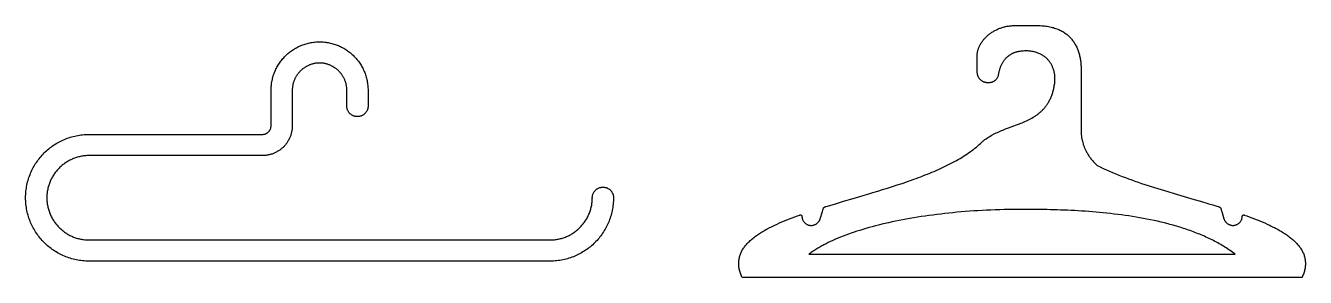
# Model space of a CAD drawing. Extents: x 27 to 2943, y 104 to 2866.
# Drawn here: x 1513 to 2416, y 126 to 304 of the extents above; entities that cross this region are included whole.
import ezdxf

# ---------------------------------------------------------------- set-up
doc = ezdxf.new("R2010")
doc.units = 0
doc.layers.add('IMPORT_-_HANGER_PACK_EPS', color=18, linetype='CONTINUOUS')

msp = doc.modelspace()

# ---------------------------------------------------------------- linework, layer by layer
at = {"layer": 'IMPORT_-_HANGER_PACK_EPS'}
for points in [[(2210.48, 303.69), (2226.64, 303.69), (2227.7, 303.68), (2228.74, 303.65), (2229.76, 303.6), (2230.76, 303.53), (2231.74, 303.43), (2232.7, 303.32), (2233.63, 303.19), (2234.55, 303.04), (2235.44, 302.86), (2236.32, 302.67), (2237.17, 302.47), (2238.01, 302.24), (2238.82, 302), (2239.61, 301.73), (2240.39, 301.46), (2241.14, 301.16), (2241.88, 300.85), (2242.59, 300.52), (2243.29, 300.17), (2243.97, 299.81), (2244.63, 299.44), (2245.27, 299.05), (2245.89, 298.64), (2246.5, 298.22), (2247.08, 297.78), (2247.65, 297.34), (2248.2, 296.87), (2248.74, 296.4), (2249.25, 295.91), (2249.75, 295.4), (2250.23, 294.89), (2250.69, 294.36), (2251.14, 293.82), (2251.57, 293.27), (2251.99, 292.71), (2252.39, 292.14), (2252.77, 291.55), (2253.13, 290.96), (2253.48, 290.35), (2253.82, 289.74), (2254.14, 289.12), (2254.44, 288.48), (2254.73, 287.84), (2255, 287.19), (2255.26, 286.53), (2255.5, 285.86), (2255.73, 285.18), (2255.95, 284.5), (2256.15, 283.81), (2256.33, 283.11), (2256.51, 282.41), (2256.66, 281.7), (2256.81, 280.98), (2256.94, 280.26), (2257.06, 279.53), (2257.16, 278.8), (2257.26, 278.06), (2257.34, 277.32), (2257.4, 276.57), (2257.46, 275.82), (2257.5, 275.06), (2257.53, 274.3), (2257.55, 273.54), (2257.55, 272.78), (2257.55, 230.74), (2257.55, 230.2), (2257.54, 229.45), (2257.55, 228.99), (2257.57, 228.49), (2257.59, 227.94), (2257.63, 227.34), (2257.68, 226.71), (2257.75, 226.03), (2257.85, 225.31), (2257.96, 224.56), (2258.1, 223.78), (2258.27, 222.96), (2258.47, 222.11), (2258.7, 221.23), (2258.97, 220.33), (2259.11, 219.87), (2259.27, 219.4), (2259.44, 218.93), (2259.62, 218.45), (2259.8, 217.97), (2260, 217.48), (2260.21, 216.99), (2260.44, 216.49), (2260.67, 215.99), (2260.92, 215.49), (2261.17, 214.98), (2261.45, 214.47), (2261.73, 213.96), (2262.03, 213.44), (2262.34, 212.92), (2262.67, 212.4), (2263.01, 211.88), (2263.36, 211.35), (2263.73, 210.83), (2264.12, 210.3), (2264.52, 209.77), (2264.93, 209.24), (2265.37, 208.71), (2265.81, 208.18), (2266.28, 207.66), (2266.76, 207.13), (2267.27, 206.6), (2267.78, 206.07), (2268.32, 205.54), (2268.88, 205.02), (2271.04, 203.97), (2273.22, 202.95), (2275.41, 201.96), (2277.61, 200.99), (2279.83, 200.04), (2282.05, 199.11), (2284.29, 198.2), (2286.54, 197.32), (2288.79, 196.45), (2291.06, 195.6), (2293.33, 194.77), (2295.61, 193.96), (2297.9, 193.16), (2300.19, 192.38), (2302.49, 191.61), (2304.8, 190.85), (2307.1, 190.1), (2309.42, 189.37), (2311.73, 188.64), (2314.05, 187.93), (2318.7, 186.52), (2323.34, 185.14), (2332.63, 182.42), (2337.26, 181.07), (2341.88, 179.72), (2347.65, 178.01), (2350.5, 177.15), (2353.32, 176.3), (2354.32, 175.99), (2354.71, 175.85), (2355.05, 175.73), (2355.32, 175.6), (2355.55, 175.47), (2355.65, 175.39), (2355.74, 175.32), (2355.82, 175.24), (2355.89, 175.16), (2355.96, 175.07), (2356.02, 174.97), (2356.13, 174.76), (2356.23, 174.51), (2356.33, 174.21), (2356.53, 173.48), (2356.66, 173.02), (2356.81, 172.5), (2358.33, 167.45), (2358.44, 167.12), (2358.56, 166.8), (2358.7, 166.5), (2358.85, 166.2), (2359.01, 165.92), (2359.19, 165.64), (2359.38, 165.37), (2359.58, 165.12), (2359.8, 164.87), (2360.02, 164.64), (2360.26, 164.42), (2360.5, 164.21), (2360.75, 164.02), (2361.02, 163.83), (2361.29, 163.66), (2361.56, 163.5), (2361.85, 163.36), (2362.14, 163.23), (2362.44, 163.11), (2362.75, 163.01), (2363.05, 162.92), (2363.37, 162.84), (2363.69, 162.79), (2364.01, 162.74), (2364.33, 162.71), (2364.66, 162.7), (2364.98, 162.71), (2365.31, 162.73), (2365.64, 162.77), (2365.98, 162.82), (2366.31, 162.89), (2366.64, 162.98), (2367.01, 163.11), (2367.37, 163.25), (2367.73, 163.42), (2368.06, 163.6), (2368.39, 163.81), (2368.7, 164.02), (2368.99, 164.26), (2369.27, 164.51), (2369.54, 164.77), (2369.79, 165.05), (2370.02, 165.34), (2370.24, 165.65), (2370.43, 165.96), (2370.62, 166.29), (2370.78, 166.62), (2370.92, 166.96), (2370.98, 167.13), (2371.03, 167.3), (2371.11, 167.63), (2371.17, 167.96), (2371.21, 168.29), (2371.25, 168.61), (2371.29, 168.92), (2371.35, 169.21), (2371.39, 169.36), (2371.43, 169.5), (2371.47, 169.58), (2371.52, 169.67), (2371.57, 169.74), (2371.63, 169.81), (2371.69, 169.88), (2371.76, 169.93), (2371.84, 169.98), (2371.92, 170.02), (2372, 170.06), (2372.09, 170.08), (2372.18, 170.1), (2372.27, 170.11), (2372.36, 170.11), (2372.45, 170.1), (2372.54, 170.09), (2372.63, 170.06), (2372.69, 170.04), (2372.69, 170.04), (2374.44, 169.42), (2376.17, 168.79), (2378.1, 168.08), (2380, 167.35), (2381.85, 166.63), (2383.66, 165.89), (2385.43, 165.15), (2387.16, 164.4), (2388.83, 163.65), (2390.46, 162.89), (2391.37, 162.45), (2392.27, 162.01), (2393.15, 161.56), (2394.02, 161.11), (2394.88, 160.66), (2395.72, 160.21), (2396.55, 159.75), (2397.37, 159.29), (2398.17, 158.83), (2398.96, 158.36), (2399.73, 157.89), (2400.49, 157.42), (2401.23, 156.94), (2401.96, 156.46), (2402.67, 155.98), (2403.37, 155.49), (2404.04, 155), (2404.71, 154.5), (2405.35, 154), (2405.98, 153.5), (2406.59, 152.99), (2407.19, 152.47), (2407.77, 151.96), (2408.33, 151.44), (2408.87, 150.91), (2409.39, 150.38), (2409.9, 149.84), (2410.38, 149.3), (2410.85, 148.76), (2411.3, 148.21), (2411.73, 147.65), (2412.14, 147.09), (2412.52, 146.53), (2412.89, 145.95), (2413.24, 145.38), (2413.57, 144.8), (2413.88, 144.21), (2414.17, 143.62), (2414.43, 143.02), (2414.68, 142.42), (2414.9, 141.81), (2415.1, 141.19), (2415.28, 140.57), (2415.43, 139.94), (2415.57, 139.31), (2415.68, 138.67), (2415.77, 138.02), (2415.83, 137.37), (2415.87, 136.71), (2415.89, 136.05), (2415.88, 135.38), (2415.85, 134.7), (2415.8, 134.01), (2415.72, 133.32), (2415.61, 132.62), (2415.48, 131.92), (2415.33, 131.2), (2415.15, 130.48), (2414.94, 129.76), (2414.71, 129.02), (2414.45, 128.28), (2414.17, 127.53), (2413.85, 126.78), (2413.52, 126.01), (2215.89, 126.01), (2018.27, 126.01), (2017.93, 126.78), (2017.61, 127.53), (2017.33, 128.28), (2017.07, 129.02), (2016.84, 129.76), (2016.63, 130.48), (2016.45, 131.2), (2016.3, 131.92), (2016.17, 132.62), (2016.06, 133.32), (2015.98, 134.01), (2015.93, 134.7), (2015.9, 135.38), (2015.89, 136.05), (2015.91, 136.71), (2015.95, 137.37), (2016.01, 138.02), (2016.1, 138.67), (2016.21, 139.31), (2016.35, 139.94), (2016.5, 140.57), (2016.68, 141.19), (2016.88, 141.81), (2017.1, 142.42), (2017.35, 143.02), (2017.61, 143.62), (2017.9, 144.21), (2018.21, 144.8), (2018.54, 145.38), (2018.89, 145.95), (2019.26, 146.53), (2019.65, 147.09), (2020.05, 147.65), (2020.48, 148.21), (2020.93, 148.76), (2021.4, 149.3), (2021.88, 149.84), (2022.39, 150.38), (2022.91, 150.91), (2023.45, 151.44), (2024.01, 151.96), (2024.59, 152.47), (2025.19, 152.99), (2025.8, 153.5), (2026.43, 154), (2027.07, 154.5), (2027.74, 155), (2028.42, 155.49), (2029.11, 155.98), (2029.82, 156.46), (2030.55, 156.94), (2031.29, 157.42), (2032.05, 157.89), (2032.82, 158.36), (2033.61, 158.83), (2034.41, 159.29), (2035.23, 159.75), (2036.06, 160.21), (2036.9, 160.66), (2037.76, 161.11), (2038.63, 161.56), (2039.51, 162.01), (2040.41, 162.45), (2041.32, 162.89), (2042.95, 163.65), (2044.63, 164.4), (2046.35, 165.15), (2048.12, 165.89), (2049.93, 166.63), (2051.78, 167.35), (2053.68, 168.08), (2055.61, 168.79), (2057.34, 169.42), (2059.09, 170.04), (2059.09, 170.04), (2059.15, 170.06), (2059.24, 170.09), (2059.33, 170.1), (2059.42, 170.11), (2059.52, 170.11), (2059.61, 170.1), (2059.69, 170.08), (2059.78, 170.06), (2059.86, 170.02), (2059.94, 169.98), (2060.02, 169.93), (2060.09, 169.88), (2060.15, 169.81), (2060.21, 169.74), (2060.27, 169.67), (2060.31, 169.58), (2060.35, 169.5), (2060.39, 169.36), (2060.43, 169.21), (2060.49, 168.92), (2060.57, 168.29), (2060.61, 167.96), (2060.67, 167.63), (2060.75, 167.3), (2060.8, 167.13), (2060.86, 166.96), (2061, 166.62), (2061.17, 166.29), (2061.35, 165.96), (2061.55, 165.65), (2061.76, 165.34), (2061.99, 165.05), (2062.24, 164.77), (2062.51, 164.51), (2062.79, 164.26), (2063.08, 164.02), (2063.39, 163.81), (2063.72, 163.6), (2064.05, 163.42), (2064.41, 163.25), (2064.77, 163.11), (2065.15, 162.98), (2065.47, 162.89), (2065.81, 162.82), (2066.14, 162.77), (2066.47, 162.73), (2066.8, 162.71), (2067.12, 162.7), (2067.45, 162.71), (2067.77, 162.74), (2068.1, 162.79), (2068.41, 162.84), (2068.73, 162.92), (2069.04, 163.01), (2069.34, 163.11), (2069.64, 163.23), (2069.93, 163.36), (2070.22, 163.5), (2070.49, 163.66), (2070.77, 163.83), (2071.03, 164.02), (2071.28, 164.21), (2071.53, 164.42), (2071.76, 164.64), (2071.98, 164.87), (2072.2, 165.12), (2072.4, 165.37), (2072.59, 165.64), (2072.77, 165.92), (2072.93, 166.2), (2073.08, 166.5), (2073.22, 166.8), (2073.34, 167.12), (2073.45, 167.45), (2074.97, 172.5), (2075.25, 173.48), (2075.45, 174.21), (2075.55, 174.51), (2075.65, 174.76), (2075.76, 174.97), (2075.82, 175.07), (2075.89, 175.16), (2075.96, 175.24), (2076.04, 175.32), (2076.13, 175.39), (2076.23, 175.47), (2076.46, 175.6), (2076.74, 175.73), (2077.07, 175.85), (2077.46, 175.99), (2078.46, 176.3), (2084.13, 178.01), (2089.91, 179.72), (2096.73, 181.72), (2103.62, 183.76), (2107.08, 184.79), (2110.55, 185.83), (2114.01, 186.88), (2117.47, 187.94), (2120.91, 189.02), (2124.35, 190.11), (2127.76, 191.22), (2131.15, 192.35), (2134.5, 193.5), (2136.17, 194.08), (2137.83, 194.67), (2139.48, 195.26), (2141.11, 195.85), (2142.74, 196.46), (2144.36, 197.07), (2145.96, 197.68), (2147.55, 198.3), (2149.13, 198.93), (2150.69, 199.56), (2152.24, 200.2), (2153.78, 200.85), (2155.3, 201.51), (2156.8, 202.17), (2158.29, 202.84), (2159.76, 203.51), (2161.21, 204.2), (2162.64, 204.89), (2164.06, 205.59), (2165.45, 206.29), (2166.83, 207.01), (2168.18, 207.73), (2169.51, 208.47), (2170.82, 209.21), (2172.11, 209.96), (2173.37, 210.72), (2174.62, 211.49), (2175.83, 212.26), (2177.02, 213.05), (2178.19, 213.85), (2179.33, 214.65), (2180.45, 215.47), (2181.53, 216.3), (2182.59, 217.13), (2183.62, 217.98), (2184.62, 218.84), (2185.6, 219.71), (2186.54, 220.59), (2186.92, 220.95), (2187.3, 221.3), (2187.69, 221.64), (2188.09, 221.98), (2188.49, 222.31), (2188.89, 222.63), (2189.71, 223.26), (2190.54, 223.86), (2191.39, 224.44), (2192.25, 225), (2193.12, 225.53), (2194.01, 226.05), (2194.9, 226.55), (2195.81, 227.02), (2196.73, 227.49), (2197.65, 227.93), (2198.59, 228.37), (2199.53, 228.79), (2200.48, 229.2), (2201.43, 229.59), (2202.39, 229.98), (2204.32, 230.74), (2206.26, 231.47), (2208.2, 232.19), (2210.15, 232.91), (2212.08, 233.63), (2214, 234.36), (2214.95, 234.74), (2215.89, 235.13), (2216.92, 235.56), (2217.94, 236.01), (2218.95, 236.47), (2219.95, 236.94), (2220.94, 237.43), (2221.91, 237.94), (2222.87, 238.47), (2223.81, 239.02), (2224.74, 239.6), (2225.2, 239.9), (2225.65, 240.2), (2226.09, 240.51), (2226.54, 240.82), (2226.97, 241.15), (2227.4, 241.48), (2227.83, 241.82), (2228.25, 242.16), (2228.67, 242.52), (2229.08, 242.88), (2229.48, 243.25), (2229.88, 243.63), (2230.27, 244.01), (2230.65, 244.41), (2231.03, 244.81), (2231.41, 245.23), (2231.77, 245.65), (2232.13, 246.08), (2232.48, 246.53), (2232.83, 246.98), (2233.17, 247.44), (2233.5, 247.91), (2233.82, 248.4), (2234.14, 248.89), (2234.45, 249.4), (2234.75, 249.91), (2235.04, 250.44), (2235.32, 250.98), (2235.6, 251.53), (2235.87, 252.1), (2236.13, 252.67), (2236.38, 253.26), (2236.62, 253.86), (2236.85, 254.48), (2237.08, 255.1), (2237.29, 255.74), (2237.5, 256.39), (2237.7, 257.06), (2237.88, 257.74), (2238.06, 258.44), (2238.23, 259.14), (2238.39, 259.87), (2238.53, 260.6), (2238.67, 261.36), (2238.8, 262.12), (2238.91, 262.91), (2238.97, 263.36), (2239.02, 263.83), (2239.06, 264.29), (2239.1, 264.76), (2239.12, 265.24), (2239.13, 265.72), (2239.13, 266.2), (2239.12, 266.68), (2239.1, 267.16), (2239.07, 267.65), (2239.03, 268.14), (2238.98, 268.63), (2238.92, 269.12), (2238.84, 269.61), (2238.76, 270.09), (2238.66, 270.58), (2238.55, 271.07), (2238.44, 271.56), (2238.31, 272.04), (2238.16, 272.52), (2238.01, 273), (2237.85, 273.48), (2237.67, 273.95), (2237.48, 274.42), (2237.27, 274.89), (2237.06, 275.35), (2236.83, 275.81), (2236.59, 276.26), (2236.34, 276.7), (2236.07, 277.14), (2235.79, 277.58), (2235.5, 278), (2235.19, 278.42), (2234.87, 278.84), (2234.54, 279.24), (2234.19, 279.64), (2233.83, 280.02), (2233.45, 280.4), (2233.06, 280.77), (2232.66, 281.13), (2232.24, 281.48), (2231.81, 281.82), (2231.36, 282.15), (2230.9, 282.46), (2230.42, 282.77), (2229.93, 283.06), (2229.42, 283.34), (2228.9, 283.61), (2228.36, 283.86), (2227.8, 284.1), (2227.23, 284.33), (2226.65, 284.54), (2226.04, 284.73), (2225.43, 284.92), (2224.79, 285.08), (2224.14, 285.23), (2223.47, 285.37), (2222.79, 285.49), (2222.09, 285.59), (2221.37, 285.67), (2220.64, 285.73), (2219.88, 285.78), (2219.11, 285.81), (2218.33, 285.82), (2217.5, 285.81), (2216.68, 285.77), (2215.87, 285.71), (2215.06, 285.63), (2214.26, 285.51), (2213.46, 285.37), (2213.07, 285.29), (2212.68, 285.21), (2212.29, 285.11), (2211.91, 285.01), (2211.52, 284.9), (2211.14, 284.78), (2210.77, 284.65), (2210.4, 284.52), (2210.03, 284.38), (2209.66, 284.22), (2209.3, 284.07), (2208.94, 283.9), (2208.59, 283.72), (2208.23, 283.54), (2207.89, 283.34), (2207.55, 283.14), (2207.21, 282.93), (2206.87, 282.71), (2206.55, 282.48), (2206.22, 282.24), (2205.9, 281.99), (2205.59, 281.73), (2205.28, 281.47), (2204.98, 281.19), (2204.68, 280.9), (2204.38, 280.6), (2204.1, 280.29), (2203.82, 279.97), (2203.54, 279.64), (2203.27, 279.31), (2203.01, 278.95), (2202.75, 278.59), (2202.5, 278.22), (2202.25, 277.84), (2202.02, 277.44), (2201.78, 277.04), (2201.56, 276.62), (2201.34, 276.19), (2201.13, 275.75), (2200.93, 275.3), (2200.73, 274.83), (2200.55, 274.36), (2200.36, 273.87), (2200.19, 273.37), (2200.03, 272.85), (2199.87, 272.33), (2199.72, 271.79), (2199.58, 271.24), (2199.45, 270.67), (2199.32, 270.1), (2199.21, 269.51), (2199.1, 268.9), (2199.03, 268.53), (2198.94, 268.17), (2198.83, 267.83), (2198.71, 267.49), (2198.58, 267.17), (2198.42, 266.87), (2198.26, 266.57), (2198.08, 266.29), (2197.88, 266.02), (2197.68, 265.76), (2197.46, 265.51), (2197.23, 265.28), (2196.99, 265.06), (2196.74, 264.86), (2196.48, 264.66), (2196.21, 264.48), (2195.94, 264.31), (2195.65, 264.16), (2195.36, 264.01), (2195.06, 263.88), (2194.75, 263.77), (2194.44, 263.66), (2194.13, 263.57), (2193.81, 263.49), (2193.49, 263.43), (2193.16, 263.38), (2192.83, 263.34), (2192.5, 263.31), (2192.17, 263.3), (2191.84, 263.3), (2191.5, 263.31), (2191.17, 263.34), (2190.84, 263.38), (2190.51, 263.43), (2190.18, 263.5), (2189.85, 263.57), (2189.53, 263.67), (2189.21, 263.77), (2188.9, 263.89), (2188.59, 264.02), (2188.29, 264.17), (2187.99, 264.32), (2187.7, 264.5), (2187.42, 264.68), (2187.15, 264.88), (2186.88, 265.09), (2186.63, 265.31), (2186.38, 265.55), (2186.14, 265.8), (2185.92, 266.07), (2185.7, 266.35), (2185.5, 266.64), (2185.31, 266.95), (2185.14, 267.26), (2184.98, 267.6), (2184.83, 267.94), (2184.7, 268.3), (2184.58, 268.67), (2184.48, 269.06), (2184.4, 269.46), (2184.33, 269.88), (2184.29, 270.3), (2184.26, 270.74), (2184.25, 271.2), (2184.25, 282.66), (2184.26, 283.12), (2184.28, 283.58), (2184.32, 284.04), (2184.38, 284.51), (2184.45, 284.97), (2184.54, 285.44), (2184.65, 285.9), (2184.77, 286.37), (2184.9, 286.83), (2185.05, 287.3), (2185.22, 287.76), (2185.4, 288.23), (2185.59, 288.69), (2185.8, 289.15), (2186.02, 289.61), (2186.26, 290.06), (2186.51, 290.52), (2186.78, 290.97), (2187.05, 291.42), (2187.35, 291.86), (2187.65, 292.3), (2187.97, 292.74), (2188.3, 293.18), (2188.64, 293.6), (2188.99, 294.03), (2189.36, 294.45), (2189.74, 294.86), (2190.13, 295.27), (2190.53, 295.67), (2190.94, 296.07), (2191.37, 296.45), (2191.8, 296.84), (2192.25, 297.21), (2192.71, 297.58), (2193.17, 297.94), (2193.65, 298.29), (2194.14, 298.63), (2194.64, 298.97), (2195.15, 299.29), (2195.66, 299.61), (2196.19, 299.92), (2196.73, 300.22), (2197.27, 300.5), (2197.83, 300.78), (2198.39, 301.05), (2198.96, 301.3), (2199.54, 301.55), (2200.13, 301.78), (2200.72, 302), (2201.32, 302.21), (2201.94, 302.4), (2202.55, 302.59), (2203.18, 302.76), (2203.81, 302.92), (2204.45, 303.06), (2205.1, 303.19), (2205.75, 303.31), (2206.41, 303.41), (2207.07, 303.49), (2207.74, 303.56), (2208.42, 303.62), (2209.1, 303.66), (2209.79, 303.69), (2210.48, 303.69)], [(1912.54, 182.19), (1912.55, 182.57), (1912.58, 182.95), (1912.62, 183.33), (1912.69, 183.7), (1912.77, 184.06), (1912.88, 184.42), (1912.99, 184.77), (1913.13, 185.11), (1913.28, 185.44), (1913.44, 185.76), (1913.62, 186.08), (1913.82, 186.38), (1914.03, 186.67), (1914.25, 186.96), (1914.49, 187.23), (1914.74, 187.49), (1915, 187.74), (1915.27, 187.97), (1915.55, 188.2), (1915.85, 188.41), (1916.15, 188.6), (1916.46, 188.78), (1916.79, 188.95), (1917.12, 189.1), (1917.46, 189.23), (1917.81, 189.35), (1918.16, 189.45), (1918.53, 189.53), (1918.9, 189.6), (1919.27, 189.65), (1919.65, 189.68), (1920.04, 189.69), (1920.42, 189.68), (1920.81, 189.65), (1921.18, 189.6), (1921.55, 189.53), (1921.91, 189.45), (1922.27, 189.35), (1922.62, 189.23), (1922.96, 189.1), (1923.29, 188.95), (1923.61, 188.78), (1923.93, 188.6), (1924.23, 188.41), (1924.53, 188.2), (1924.81, 187.97), (1925.08, 187.74), (1925.34, 187.49), (1925.59, 187.23), (1925.83, 186.96), (1926.05, 186.67), (1926.26, 186.38), (1926.45, 186.08), (1926.63, 185.76), (1926.8, 185.44), (1926.95, 185.11), (1927.08, 184.77), (1927.2, 184.42), (1927.3, 184.06), (1927.39, 183.7), (1927.45, 183.33), (1927.5, 182.95), (1927.53, 182.57), (1927.54, 182.19), (1927.54, 182.19), (1927.51, 182.19), (1927.49, 181.03), (1927.45, 179.89), (1927.38, 178.75), (1927.28, 177.62), (1927.15, 176.5), (1926.99, 175.38), (1926.81, 174.28), (1926.6, 173.18), (1926.36, 172.1), (1926.1, 171.02), (1925.81, 169.95), (1925.49, 168.9), (1925.15, 167.85), (1924.79, 166.82), (1924.4, 165.8), (1923.99, 164.79), (1923.55, 163.79), (1923.09, 162.81), (1922.61, 161.84), (1922.1, 160.88), (1921.57, 159.94), (1921.02, 159.01), (1920.45, 158.09), (1919.86, 157.19), (1919.25, 156.31), (1918.61, 155.44), (1917.96, 154.59), (1917.28, 153.75), (1916.59, 152.93), (1915.88, 152.13), (1915.15, 151.34), (1914.4, 150.58), (1913.63, 149.83), (1912.85, 149.1), (1912.04, 148.38), (1911.22, 147.69), (1910.39, 147.02), (1909.54, 146.36), (1908.67, 145.73), (1907.78, 145.12), (1906.88, 144.52), (1905.97, 143.95), (1905.04, 143.4), (1904.09, 142.87), (1903.14, 142.37), (1902.17, 141.89), (1901.18, 141.43), (1900.19, 140.99), (1899.18, 140.58), (1898.16, 140.19), (1897.12, 139.82), (1896.08, 139.48), (1895.02, 139.17), (1893.96, 138.88), (1892.88, 138.62), (1891.79, 138.38), (1890.7, 138.17), (1889.59, 137.98), (1888.48, 137.83), (1887.36, 137.7), (1886.23, 137.6), (1885.09, 137.53), (1883.94, 137.48), (1882.79, 137.47), (1882.79, 137.44), (1882.79, 137.44), (1557.29, 137.44), (1557.29, 137.44), (1557.29, 137.47), (1556.13, 137.48), (1554.99, 137.53), (1553.85, 137.6), (1552.72, 137.7), (1551.6, 137.83), (1550.48, 137.98), (1549.38, 138.17), (1548.28, 138.38), (1547.2, 138.62), (1546.12, 138.88), (1545.05, 139.17), (1544, 139.48), (1542.95, 139.82), (1541.92, 140.19), (1540.9, 140.58), (1539.89, 140.99), (1538.89, 141.43), (1537.91, 141.89), (1536.94, 142.37), (1535.98, 142.87), (1535.04, 143.4), (1534.11, 143.95), (1533.19, 144.52), (1532.29, 145.12), (1531.41, 145.73), (1530.54, 146.36), (1529.69, 147.02), (1528.85, 147.69), (1528.03, 148.39), (1527.23, 149.1), (1526.44, 149.83), (1525.68, 150.58), (1524.93, 151.34), (1524.2, 152.13), (1523.49, 152.93), (1522.79, 153.75), (1522.12, 154.59), (1521.46, 155.44), (1520.83, 156.31), (1520.22, 157.19), (1519.62, 158.09), (1519.05, 159.01), (1518.5, 159.94), (1517.98, 160.88), (1517.47, 161.84), (1516.99, 162.81), (1516.53, 163.79), (1516.09, 164.79), (1515.68, 165.8), (1515.29, 166.82), (1514.92, 167.85), (1514.58, 168.9), (1514.27, 169.95), (1513.98, 171.02), (1513.72, 172.1), (1513.48, 173.18), (1513.27, 174.28), (1513.08, 175.38), (1512.93, 176.5), (1512.8, 177.62), (1512.7, 178.75), (1512.63, 179.89), (1512.58, 181.03), (1512.57, 182.19), (1512.54, 182.19), (1512.54, 182.19), (1512.54, 182.19), (1512.57, 182.19), (1512.58, 183.34), (1512.63, 184.49), (1512.7, 185.63), (1512.8, 186.76), (1512.93, 187.88), (1513.08, 188.99), (1513.27, 190.1), (1513.48, 191.19), (1513.72, 192.28), (1513.98, 193.36), (1514.27, 194.42), (1514.58, 195.48), (1514.92, 196.52), (1515.29, 197.55), (1515.68, 198.58), (1516.09, 199.58), (1516.53, 200.58), (1516.99, 201.57), (1517.47, 202.54), (1517.98, 203.49), (1518.5, 204.44), (1519.05, 205.37), (1519.62, 206.28), (1520.22, 207.18), (1520.83, 208.06), (1521.46, 208.93), (1522.12, 209.79), (1522.79, 210.62), (1523.49, 211.44), (1524.2, 212.25), (1524.93, 213.03), (1525.68, 213.8), (1526.45, 214.55), (1527.23, 215.28), (1528.03, 215.99), (1528.85, 216.68), (1529.69, 217.36), (1530.54, 218.01), (1531.41, 218.64), (1532.3, 219.26), (1533.19, 219.85), (1534.11, 220.42), (1535.04, 220.97), (1535.98, 221.5), (1536.94, 222.01), (1537.91, 222.49), (1538.89, 222.95), (1539.89, 223.39), (1540.9, 223.8), (1541.92, 224.19), (1542.95, 224.55), (1544, 224.89), (1545.05, 225.21), (1546.12, 225.5), (1547.2, 225.76), (1548.28, 226), (1549.38, 226.21), (1550.48, 226.39), (1551.6, 226.55), (1552.72, 226.68), (1553.85, 226.78), (1554.99, 226.85), (1556.13, 226.89), (1557.29, 226.91), (1557.29, 226.94), (1557.29, 226.94), (1678.46, 226.94), (1679.72, 226.94), (1679.72, 226.94), (1679.72, 226.91), (1680.03, 226.92), (1680.33, 226.94), (1680.63, 226.98), (1680.92, 227.03), (1681.21, 227.1), (1681.5, 227.19), (1681.78, 227.29), (1682.06, 227.4), (1682.33, 227.52), (1682.59, 227.66), (1682.84, 227.81), (1683.09, 227.97), (1683.33, 228.14), (1683.57, 228.33), (1683.79, 228.52), (1684.01, 228.73), (1684.21, 228.94), (1684.41, 229.17), (1684.59, 229.4), (1684.76, 229.64), (1684.92, 229.89), (1685.07, 230.14), (1685.21, 230.41), (1685.34, 230.68), (1685.45, 230.95), (1685.55, 231.23), (1685.63, 231.52), (1685.7, 231.81), (1685.75, 232.1), (1685.79, 232.4), (1685.82, 232.71), (1685.83, 233.01), (1685.8, 233.01), (1685.8, 233.01), (1685.8, 233.92), (1685.8, 258.02), (1685.8, 258.02), (1685.83, 258.02), (1685.84, 258.91), (1685.87, 259.78), (1685.93, 260.66), (1686, 261.52), (1686.1, 262.38), (1686.22, 263.23), (1686.36, 264.08), (1686.52, 264.92), (1686.7, 265.75), (1686.9, 266.57), (1687.13, 267.39), (1687.37, 268.2), (1687.63, 269), (1687.9, 269.79), (1688.2, 270.57), (1688.52, 271.34), (1688.85, 272.1), (1689.2, 272.86), (1689.57, 273.6), (1689.96, 274.33), (1690.36, 275.05), (1690.78, 275.76), (1691.22, 276.46), (1691.67, 277.15), (1692.14, 277.83), (1692.63, 278.49), (1693.13, 279.14), (1693.64, 279.78), (1694.17, 280.41), (1694.72, 281.03), (1695.28, 281.63), (1695.85, 282.21), (1696.44, 282.79), (1697.04, 283.34), (1697.65, 283.89), (1698.28, 284.42), (1698.92, 284.93), (1699.57, 285.43), (1700.23, 285.92), (1700.91, 286.39), (1701.6, 286.84), (1702.3, 287.28), (1703.01, 287.7), (1703.73, 288.1), (1704.46, 288.49), (1705.21, 288.86), (1705.96, 289.21), (1706.72, 289.54), (1707.49, 289.86), (1708.28, 290.16), (1709.07, 290.44), (1709.86, 290.7), (1710.67, 290.94), (1711.49, 291.16), (1712.31, 291.36), (1713.14, 291.54), (1713.98, 291.7), (1714.83, 291.84), (1715.68, 291.96), (1716.54, 292.06), (1717.41, 292.14), (1718.28, 292.19), (1719.16, 292.23), (1720.04, 292.24), (1720.04, 292.27), (1720.04, 292.27), (1720.04, 292.27), (1720.04, 292.24), (1720.92, 292.23), (1721.8, 292.19), (1722.67, 292.14), (1723.54, 292.06), (1724.4, 291.96), (1725.25, 291.84), (1726.09, 291.7), (1726.93, 291.54), (1727.77, 291.36), (1728.59, 291.16), (1729.41, 290.94), (1730.21, 290.7), (1731.01, 290.44), (1731.8, 290.16), (1732.58, 289.86), (1733.36, 289.54), (1734.12, 289.21), (1734.87, 288.86), (1735.62, 288.49), (1736.35, 288.1), (1737.07, 287.7), (1737.78, 287.28), (1738.48, 286.84), (1739.17, 286.39), (1739.85, 285.92), (1740.51, 285.43), (1741.16, 284.93), (1741.8, 284.42), (1742.43, 283.89), (1743.04, 283.34), (1743.64, 282.79), (1744.23, 282.21), (1744.8, 281.63), (1745.36, 281.03), (1745.91, 280.41), (1746.44, 279.79), (1746.95, 279.15), (1747.45, 278.49), (1747.94, 277.83), (1748.4, 277.15), (1748.86, 276.46), (1749.29, 275.76), (1749.71, 275.05), (1750.12, 274.33), (1750.5, 273.6), (1750.87, 272.86), (1751.23, 272.1), (1751.56, 271.34), (1751.88, 270.57), (1752.17, 269.79), (1752.45, 269), (1752.71, 268.2), (1752.95, 267.39), (1753.17, 266.57), (1753.37, 265.75), (1753.56, 264.92), (1753.72, 264.08), (1753.86, 263.23), (1753.98, 262.38), (1754.08, 261.52), (1754.15, 260.66), (1754.21, 259.78), (1754.24, 258.91), (1754.25, 258.02), (1754.28, 258.02), (1754.28, 258.02), (1754.28, 246.94), (1754.27, 246.56), (1754.24, 246.18), (1754.2, 245.8), (1754.13, 245.43), (1754.05, 245.07), (1753.94, 244.71), (1753.83, 244.37), (1753.69, 244.02), (1753.54, 243.69), (1753.38, 243.37), (1753.2, 243.05), (1753, 242.75), (1752.79, 242.46), (1752.57, 242.17), (1752.33, 241.9), (1752.09, 241.64), (1751.82, 241.39), (1751.55, 241.16), (1751.27, 240.93), (1750.98, 240.72), (1750.67, 240.53), (1750.36, 240.35), (1750.03, 240.18), (1749.7, 240.03), (1749.36, 239.9), (1749.01, 239.78), (1748.66, 239.68), (1748.29, 239.6), (1747.92, 239.53), (1747.55, 239.48), (1747.17, 239.45), (1746.78, 239.44), (1746.4, 239.45), (1746.02, 239.48), (1745.64, 239.53), (1745.27, 239.6), (1744.91, 239.68), (1744.55, 239.78), (1744.2, 239.9), (1743.86, 240.03), (1743.53, 240.18), (1743.21, 240.35), (1742.89, 240.53), (1742.59, 240.72), (1742.29, 240.93), (1742.01, 241.16), (1741.74, 241.39), (1741.48, 241.64), (1741.23, 241.9), (1740.99, 242.17), (1740.77, 242.46), (1740.56, 242.75), (1740.37, 243.05), (1740.19, 243.37), (1740.02, 243.69), (1739.87, 244.02), (1739.74, 244.37), (1739.62, 244.71), (1739.52, 245.07), (1739.43, 245.43), (1739.37, 245.8), (1739.32, 246.18), (1739.29, 246.56), (1739.28, 246.94), (1739.28, 258.02), (1739.28, 258.02), (1739.31, 258.02), (1739.31, 258.52), (1739.29, 259.01), (1739.25, 259.49), (1739.21, 259.98), (1739.16, 260.46), (1739.09, 260.93), (1739.01, 261.4), (1738.92, 261.87), (1738.81, 262.34), (1738.7, 262.8), (1738.57, 263.26), (1738.44, 263.71), (1738.29, 264.16), (1738.13, 264.6), (1737.96, 265.04), (1737.78, 265.47), (1737.59, 265.9), (1737.39, 266.33), (1737.18, 266.74), (1736.97, 267.16), (1736.74, 267.56), (1736.5, 267.96), (1736.25, 268.36), (1735.99, 268.75), (1735.73, 269.13), (1735.45, 269.5), (1735.17, 269.87), (1734.88, 270.23), (1734.57, 270.59), (1734.27, 270.93), (1733.95, 271.27), (1733.62, 271.61), (1733.29, 271.93), (1732.95, 272.25), (1732.6, 272.56), (1732.25, 272.86), (1731.89, 273.15), (1731.52, 273.44), (1731.14, 273.71), (1730.76, 273.98), (1730.37, 274.23), (1729.98, 274.48), (1729.58, 274.72), (1729.17, 274.95), (1728.76, 275.17), (1728.34, 275.38), (1727.92, 275.58), (1727.49, 275.77), (1727.06, 275.95), (1726.62, 276.12), (1726.17, 276.27), (1725.73, 276.42), (1725.27, 276.56), (1724.82, 276.68), (1724.35, 276.8), (1723.89, 276.9), (1723.42, 276.99), (1722.95, 277.07), (1722.47, 277.14), (1721.99, 277.19), (1721.51, 277.24), (1721.02, 277.27), (1720.53, 277.29), (1720.04, 277.3), (1720.04, 277.27), (1720.04, 277.27), (1720.04, 277.27), (1720.04, 277.3), (1719.55, 277.29), (1719.06, 277.27), (1718.57, 277.24), (1718.09, 277.19), (1717.61, 277.14), (1717.13, 277.07), (1716.66, 276.99), (1716.19, 276.9), (1715.72, 276.8), (1715.26, 276.68), (1714.8, 276.56), (1714.35, 276.42), (1713.9, 276.27), (1713.46, 276.12), (1713.02, 275.95), (1712.59, 275.77), (1712.16, 275.58), (1711.74, 275.38), (1711.32, 275.17), (1710.91, 274.95), (1710.5, 274.72), (1710.1, 274.48), (1709.71, 274.23), (1709.32, 273.98), (1708.94, 273.71), (1708.56, 273.43), (1708.19, 273.15), (1707.83, 272.86), (1707.48, 272.56), (1707.13, 272.25), (1706.79, 271.93), (1706.45, 271.61), (1706.13, 271.27), (1705.81, 270.93), (1705.5, 270.59), (1705.2, 270.23), (1704.91, 269.87), (1704.63, 269.5), (1704.35, 269.13), (1704.09, 268.74), (1703.83, 268.36), (1703.58, 267.96), (1703.34, 267.56), (1703.11, 267.15), (1702.89, 266.74), (1702.68, 266.32), (1702.48, 265.9), (1702.29, 265.47), (1702.12, 265.04), (1701.95, 264.6), (1701.79, 264.16), (1701.64, 263.71), (1701.5, 263.26), (1701.38, 262.8), (1701.26, 262.34), (1701.16, 261.87), (1701.07, 261.4), (1700.99, 260.93), (1700.92, 260.45), (1700.87, 259.97), (1700.82, 259.49), (1700.79, 259.01), (1700.77, 258.52), (1700.77, 258.02), (1700.8, 258.02), (1700.8, 258.02), (1700.8, 233.92), (1700.8, 233.01), (1700.8, 233.01), (1700.77, 233.01), (1700.76, 232.47), (1700.74, 231.93), (1700.71, 231.39), (1700.66, 230.86), (1700.6, 230.33), (1700.52, 229.8), (1700.44, 229.28), (1700.34, 228.76), (1700.23, 228.25), (1700.1, 227.74), (1699.97, 227.24), (1699.82, 226.74), (1699.66, 226.25), (1699.49, 225.77), (1699.31, 225.28), (1699.11, 224.81), (1698.91, 224.34), (1698.69, 223.88), (1698.46, 223.42), (1698.23, 222.97), (1697.98, 222.52), (1697.72, 222.09), (1697.45, 221.66), (1697.17, 221.23), (1696.89, 220.82), (1696.59, 220.41), (1696.28, 220.01), (1695.97, 219.61), (1695.64, 219.23), (1695.31, 218.85), (1694.96, 218.48), (1694.61, 218.12), (1694.25, 217.77), (1693.88, 217.43), (1693.5, 217.09), (1693.12, 216.77), (1692.73, 216.45), (1692.32, 216.14), (1691.92, 215.85), (1691.5, 215.56), (1691.08, 215.28), (1690.65, 215.01), (1690.21, 214.75), (1689.76, 214.51), (1689.31, 214.27), (1688.86, 214.04), (1688.39, 213.83), (1687.92, 213.62), (1687.45, 213.43), (1686.97, 213.24), (1686.48, 213.07), (1685.99, 212.91), (1685.49, 212.76), (1684.99, 212.63), (1684.48, 212.51), (1683.97, 212.39), (1683.45, 212.29), (1682.93, 212.21), (1682.4, 212.14), (1681.87, 212.07), (1681.34, 212.03), (1680.8, 211.99), (1680.26, 211.97), (1679.72, 211.97), (1679.72, 211.94), (1679.72, 211.94), (1678.46, 211.94), (1557.29, 211.94), (1557.29, 211.94), (1557.29, 211.97), (1556.52, 211.96), (1555.77, 211.93), (1555.01, 211.88), (1554.27, 211.81), (1553.52, 211.72), (1552.78, 211.62), (1552.05, 211.5), (1551.33, 211.36), (1550.61, 211.2), (1549.89, 211.02), (1549.19, 210.83), (1548.49, 210.62), (1547.79, 210.39), (1547.11, 210.15), (1546.43, 209.89), (1545.76, 209.61), (1545.1, 209.32), (1544.44, 209.01), (1543.8, 208.69), (1543.16, 208.35), (1542.53, 207.99), (1541.91, 207.63), (1541.3, 207.24), (1540.7, 206.85), (1540.11, 206.44), (1539.53, 206.01), (1538.96, 205.57), (1538.41, 205.12), (1537.86, 204.66), (1537.32, 204.18), (1536.8, 203.69), (1536.28, 203.19), (1535.78, 202.68), (1535.29, 202.15), (1534.82, 201.62), (1534.35, 201.07), (1533.9, 200.51), (1533.46, 199.94), (1533.04, 199.36), (1532.63, 198.77), (1532.23, 198.17), (1531.85, 197.56), (1531.48, 196.95), (1531.13, 196.32), (1530.79, 195.68), (1530.47, 195.03), (1530.16, 194.38), (1529.87, 193.72), (1529.59, 193.05), (1529.33, 192.37), (1529.09, 191.68), (1528.86, 190.99), (1528.65, 190.29), (1528.45, 189.58), (1528.28, 188.87), (1528.12, 188.15), (1527.98, 187.42), (1527.86, 186.69), (1527.75, 185.95), (1527.66, 185.21), (1527.6, 184.46), (1527.55, 183.71), (1527.52, 182.95), (1527.51, 182.19), (1527.54, 182.19), (1527.54, 182.19), (1527.54, 182.19), (1527.51, 182.19), (1527.52, 181.42), (1527.55, 180.67), (1527.6, 179.91), (1527.66, 179.16), (1527.75, 178.42), (1527.86, 177.68), (1527.98, 176.95), (1528.12, 176.23), (1528.28, 175.51), (1528.45, 174.79), (1528.65, 174.09), (1528.86, 173.38), (1529.09, 172.69), (1529.33, 172.01), (1529.59, 171.33), (1529.87, 170.66), (1530.16, 169.99), (1530.47, 169.34), (1530.79, 168.69), (1531.13, 168.06), (1531.48, 167.43), (1531.85, 166.81), (1532.23, 166.2), (1532.63, 165.6), (1533.04, 165.01), (1533.46, 164.43), (1533.9, 163.86), (1534.35, 163.31), (1534.82, 162.76), (1535.29, 162.22), (1535.78, 161.7), (1536.28, 161.18), (1536.8, 160.68), (1537.32, 160.19), (1537.86, 159.72), (1538.41, 159.25), (1538.96, 158.8), (1539.53, 158.36), (1540.11, 157.94), (1540.7, 157.53), (1541.3, 157.13), (1541.91, 156.75), (1542.53, 156.38), (1543.16, 156.03), (1543.8, 155.69), (1544.44, 155.37), (1545.1, 155.06), (1545.76, 154.77), (1546.43, 154.49), (1547.11, 154.23), (1547.79, 153.99), (1548.49, 153.76), (1549.19, 153.55), (1549.89, 153.35), (1550.61, 153.18), (1551.33, 153.02), (1552.05, 152.88), (1552.79, 152.75), (1553.52, 152.65), (1554.27, 152.56), (1555.01, 152.5), (1555.77, 152.45), (1556.52, 152.42), (1557.29, 152.41), (1557.29, 152.44), (1557.29, 152.44), (1882.79, 152.44), (1882.79, 152.44), (1882.79, 152.41), (1883.55, 152.42), (1884.31, 152.45), (1885.06, 152.5), (1885.81, 152.56), (1886.55, 152.65), (1887.29, 152.75), (1888.02, 152.88), (1888.75, 153.02), (1889.47, 153.18), (1890.18, 153.35), (1890.89, 153.55), (1891.59, 153.76), (1892.28, 153.99), (1892.97, 154.23), (1893.65, 154.49), (1894.32, 154.77), (1894.98, 155.06), (1895.64, 155.37), (1896.28, 155.69), (1896.92, 156.03), (1897.55, 156.38), (1898.17, 156.75), (1898.77, 157.13), (1899.37, 157.53), (1899.96, 157.94), (1900.54, 158.36), (1901.11, 158.8), (1901.67, 159.25), (1902.22, 159.72), (1902.76, 160.19), (1903.28, 160.68), (1903.79, 161.18), (1904.29, 161.7), (1904.78, 162.22), (1905.26, 162.76), (1905.72, 163.3), (1906.18, 163.86), (1906.61, 164.43), (1907.04, 165.01), (1907.45, 165.6), (1907.84, 166.2), (1908.23, 166.81), (1908.6, 167.43), (1908.95, 168.06), (1909.29, 168.69), (1909.61, 169.34), (1909.92, 169.99), (1910.21, 170.66), (1910.49, 171.33), (1910.75, 172.01), (1910.99, 172.69), (1911.22, 173.39), (1911.43, 174.09), (1911.62, 174.79), (1911.8, 175.51), (1911.96, 176.23), (1912.1, 176.95), (1912.22, 177.68), (1912.33, 178.42), (1912.41, 179.17), (1912.48, 179.91), (1912.53, 180.67), (1912.56, 181.42), (1912.57, 182.19), (1912.54, 182.19)], [(2215.89, 174), (2212.71, 173.99), (2209.54, 173.97), (2206.39, 173.92), (2203.25, 173.85), (2200.13, 173.77), (2197.02, 173.66), (2193.94, 173.54), (2190.87, 173.4), (2187.82, 173.25), (2184.79, 173.07), (2181.78, 172.88), (2178.79, 172.67), (2175.83, 172.44), (2172.88, 172.2), (2169.96, 171.94), (2167.05, 171.66), (2164.18, 171.37), (2161.32, 171.06), (2158.49, 170.74), (2155.68, 170.39), (2152.9, 170.04), (2150.15, 169.66), (2147.42, 169.28), (2144.72, 168.87), (2142.05, 168.46), (2139.41, 168.02), (2136.79, 167.57), (2134.2, 167.11), (2131.65, 166.64), (2129.12, 166.14), (2126.63, 165.64), (2124.17, 165.12), (2121.73, 164.59), (2119.34, 164.04), (2116.97, 163.49), (2114.64, 162.91), (2112.34, 162.33), (2110.08, 161.73), (2107.86, 161.12), (2105.66, 160.5), (2103.51, 159.86), (2101.39, 159.22), (2099.32, 158.56), (2097.28, 157.89), (2095.27, 157.21), (2093.31, 156.51), (2091.39, 155.81), (2089.51, 155.09), (2087.67, 154.37), (2085.87, 153.63), (2084.11, 152.88), (2082.4, 152.13), (2080.73, 151.36), (2079.1, 150.58), (2077.52, 149.79), (2075.98, 149), (2075.23, 148.59), (2074.49, 148.19), (2073.76, 147.78), (2073.04, 147.37), (2072.33, 146.96), (2071.64, 146.55), (2070.96, 146.13), (2070.29, 145.71), (2069.63, 145.29), (2068.98, 144.87), (2068.35, 144.45), (2067.73, 144.02), (2067.12, 143.59), (2066.52, 143.16), (2065.93, 142.73), (2065.36, 142.29), (2366.42, 142.29), (2365.53, 142.97), (2364.64, 143.63), (2363.73, 144.28), (2362.81, 144.92), (2361.88, 145.56), (2360.95, 146.18), (2360, 146.8), (2359.04, 147.41), (2358.07, 148), (2357.09, 148.59), (2356.1, 149.17), (2355.1, 149.74), (2354.09, 150.31), (2353.07, 150.86), (2352.05, 151.41), (2351.01, 151.94), (2349.97, 152.47), (2348.91, 152.99), (2347.85, 153.5), (2346.78, 154.01), (2345.7, 154.5), (2344.62, 154.99), (2343.52, 155.47), (2342.42, 155.94), (2341.31, 156.4), (2340.19, 156.86), (2339.07, 157.3), (2337.94, 157.74), (2336.8, 158.18), (2335.65, 158.6), (2334.5, 159.02), (2333.35, 159.43), (2332.18, 159.83), (2331.01, 160.22), (2329.83, 160.61), (2328.65, 160.99), (2327.46, 161.36), (2326.27, 161.73), (2325.07, 162.09), (2323.87, 162.44), (2322.66, 162.78), (2321.44, 163.12), (2320.23, 163.45), (2319, 163.78), (2316.54, 164.41), (2314.07, 165.01), (2311.58, 165.59), (2309.07, 166.14), (2306.55, 166.67), (2304.02, 167.18), (2301.48, 167.66), (2298.93, 168.12), (2296.38, 168.56), (2293.82, 168.97), (2291.25, 169.37), (2288.68, 169.74), (2286.1, 170.09), (2283.52, 170.43), (2280.95, 170.74), (2278.37, 171.04), (2275.8, 171.32), (2273.23, 171.58), (2270.67, 171.83), (2268.11, 172.05), (2265.56, 172.27), (2263.01, 172.46), (2260.48, 172.64), (2257.96, 172.81), (2255.45, 172.97), (2252.96, 173.11), (2250.47, 173.24), (2248.01, 173.35), (2245.56, 173.46), (2243.13, 173.55), (2240.72, 173.63), (2238.34, 173.71), (2235.97, 173.77), (2233.63, 173.82), (2229.02, 173.91), (2224.52, 173.96), (2220.14, 173.99), (2215.89, 174)]]:
    msp.add_lwpolyline(points, close=True, dxfattribs=at)

doc.saveas('drawing.dxf')
